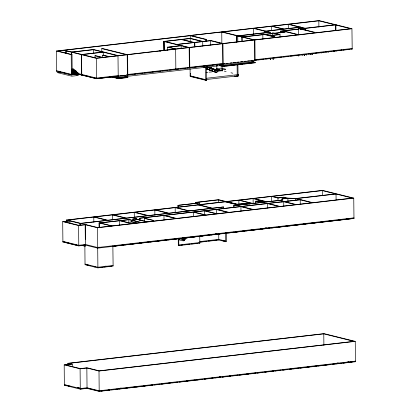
<?xml version="1.0" encoding="UTF-8"?>
<svg xmlns="http://www.w3.org/2000/svg" width="412" height="412" viewBox="0 0 412 412"><rect width="100%" height="100%" fill="white"/><g stroke="black" fill="none" stroke-linecap="round" stroke-linejoin="round"><path stroke-width="0.62" d="M209.801 69.937L209.832 68.248M212.221 69.18L212.242 70.833M214.688 70.081L214.729 71.786M209.075 66.61L208.869 66.533M212.736 68.541L212.463 68.536M215.043 69.443L214.843 69.427M217.665 70.272L217.387 70.107L217.629 70.334M218.88 70.107L218.556 70.066M210.079 67.475L210.208 67.697M218.813 70.205L218.54 70.097L218.793 70.179M216.192 69.324L216.429 69.154L216.115 69.17M210.12 67.64L210.161 67.501M211.222 67.475L211.572 67.419M212.69 68.572L212.798 68.454M213.962 68.304L213.88 68.366M216.094 69.231L216.207 69.175M217.598 70.354L217.34 70.205M216.382 70.308L218.787 70.097M211.238 67.501L211.526 67.506M212.463 68.418L212.747 68.387M215.121 69.386L214.925 69.283M214.693 70.055L214.647 71.765M159.933 50.897L160.191 50.686L159.861 50.918M159.784 50.867L160.52 50.635M281.849 202.158L281.829 200.253L282.72 198.872L287.9 198.275L295.296 198.61L299.684 199.696L139.539 218.231L139.56 220.142M213.771 68.279L213.931 68.232M270.179 59.539C270.797 59.05 270.339 60.863 270.174 58.267M310.195 54.168L310.581 54.152M304.612 55.517L304.617 55.46M312.033 54.611C313.012 54.672 311.029 54.533 312.023 53.349M204.12 67.259L204.131 67.187M217.078 65.688C218.169 65.812 215.857 65.632 217.073 64.411M211.346 67.352L211.305 67.465M202.56 235.963L203.003 235.942L202.611 235.983M159.841 50.717L160.536 50.583L160.057 50.774L160.448 50.851M310.555 54.168L310.246 54.183M207.123 66.883L206.752 66.868L215.043 69.803L216.892 69.587L216.815 65.796M207.391 67.357L207.411 69.103L207.313 67.336M186.986 237.75L187.393 237.75L186.966 237.781M56.701 71.353L56.485 51L319.115 20.6L351.941 28.737L352.193 49.095L96.521 78.707L96.315 58.344L66.523 50.959L62.593 50.29M206.376 41.313L206.355 39.403L205.567 39.495L190.251 35.7L63.891 50.326L71.935 52.01L93.606 49.502L118.275 55.62L126.299 54.688L101.749 48.606L101.785 51.783M163.785 50.341L163.693 41.432L190.478 38.331L203.003 41.437L210.893 40.525L222.871 43.492L253.607 39.938L221.749 32.054L190.138 35.53M222.542 31.961L318.831 20.816L350.643 28.706L253.998 39.892L254.508 40.016L254.734 60.379M101.749 48.606L102.542 48.513L127.596 54.724L127.808 75.082L126.582 74.778M115.787 76.282L118.218 76.199L117.992 55.836L93.323 49.718L71.652 52.226L71.678 54.775M202.761 46.108L202.714 41.653L190.195 38.553L164.197 41.561L164.295 50.465M300.487 27.094L264.895 31.209L264.911 32.481M300.739 27.156L299.946 27.249L288.276 24.354L288.323 28.804M299.962 28.845L304.35 28.335L300.199 27.31L266.193 31.245L270.272 32.254L270.293 34.165M71.214 54.652L72.007 54.559L72.218 74.917L71.405 75.01L71.214 54.652L56.485 51M237.348 35.633L236.56 35.726L236.627 42.086M298.602 28.572L299.395 28.485L314.691 32.275L313.898 32.368L298.602 28.572L298.669 34.938M237.6 35.695L236.812 35.787L236.879 42.148M238.038 35.803L268.979 32.224L253.483 28.382L253.54 34.108M270.272 32.254L237.75 36.019L237.812 41.746M280.562 33.001L280.541 31.091L298.71 28.989M335.641 24.699L304.695 28.279L305.199 28.402L305.22 30.313M298.752 29.17L281.839 31.127L285.171 31.951M300.008 29.025L335.353 24.916L335.414 30.637M102.737 52.056L81.859 54.472L72.188 52.077L71.4 52.164L71.425 54.708M336.697 24.957L335.909 25.05L335.965 30.776M262.825 34.124L263.613 34.031L274.948 36.843L274.16 36.936L262.825 34.124L262.877 39.212M272.528 35.556L272.502 33.006L273.295 32.919L280.031 34.587L280.057 37.131M194.248 42.451L202.21 41.53M262.768 34.562L241.746 36.998L241.793 41.447M264.041 34.417L272.322 33.454M274.238 33.238L284.429 32.054L280.541 31.091M222.799 64.066L222.583 43.708L210.609 40.742L177.031 44.444L193.429 42.544L180.997 39.464M262.789 34.742L242.21 37.126L242.256 41.581M264.7 34.526L272.347 33.64M274.258 33.418L285.089 32.162M167.56 50.331L167.53 47.148L180.631 45.634L163.693 41.432M181.929 45.665L168.822 47.184L175.929 48.946L188.243 47.519L181.136 45.758L181.162 48.302M95.002 57.695L94.981 55.785L95.769 55.697L102.706 57.417M269.886 35.576L278.733 34.551L272.502 33.006M270.39 35.705L280.031 34.587M102.67 57.155L102.65 55.249L103.443 55.157L109.417 56.64M160.098 50.599L160.438 50.563M117.487 55.713L96.604 58.128L82.112 54.533L81.319 54.626L81.504 74.984L82.349 74.886M175.141 49.038L126.695 54.647L127.2 54.77L127.416 75.128M96.315 58.344L351.941 28.737M71.863 69.056L73.686 68.845M71.868 69.54L73.691 69.329M72.121 69.824L74.557 69.54M72.126 70.308L74.562 70.03M71.776 70.663L75.422 70.241M60.894 72.095L57.077 72.538L71.837 76.194L78.424 75.432L72.455 73.954M72.131 70.797L73.346 70.653M71.781 71.147L75.427 70.725M72.033 71.436L76.292 70.941M71.786 71.636L73.001 71.492M72.038 71.92L76.297 71.425M71.688 72.275L76.55 71.709M71.693 72.759L77.162 72.126M71.951 73.042L77.42 72.409M71.698 73.243L72.914 73.104M71.951 73.527L78.033 72.826M72.208 73.815L78.29 73.109M74.999 73.66L76.215 73.521M71.394 74.392L56.65 70.735L56.655 71.353L71.43 75.005M78.295 73.594L72.213 74.299L72.244 74.912M74.093 74.212L77.914 73.769M73.805 74.428L77.631 73.985M118.213 75.581L96.516 78.089L78.172 73.542M223.175 63.433L127.406 74.51L127.432 75.128L126.891 74.999L128.822 74.778M254.729 59.761L352.188 48.477M98.082 78.337L100.616 78.038M101.877 77.899L103.778 77.672M105.039 77.528L107.573 77.24M108.835 77.085L110.735 76.874M111.992 76.72L114.536 76.431M119.722 75.834L121.576 75.617M122.807 75.473L125.279 75.19M130.094 74.634L132.643 74.335M133.905 74.186L135.831 73.969M137.088 73.815L139.658 73.527M140.914 73.372L142.846 73.156M144.102 73.006L146.667 72.713M147.929 72.564L150.493 72.27M151.75 72.121L153.681 71.904M154.938 71.75L157.502 71.461M158.764 71.307L160.69 71.091M161.952 70.941L164.517 70.648M165.773 70.498L167.705 70.277M169.6 70.055L171.526 69.839M172.788 69.685L175.873 69.525L175.867 68.907M176.758 69.231L178.607 69.015M180.446 68.799L182.3 68.588M183.51 68.444L185.992 68.16M187.187 68.016L188.459 67.877M190.751 67.604L192.677 67.388M193.954 67.238L196.509 66.945M197.765 66.795L203.523 66.131M204.779 65.982L207.349 65.688M208.611 65.539L210.537 65.323M211.799 65.168L214.369 64.88M215.625 64.725L217.557 64.509M219.452 64.282L221.383 64.066M223.083 63.85L224.962 63.633M226.219 63.489L228.099 63.268M229.984 63.051L231.863 62.835M233.12 62.691L235.628 62.397M236.885 62.253L238.764 62.037M240.644 61.815L242.529 61.599M244.409 61.383L246.294 61.167M247.545 61.017L249.425 60.801M251.31 60.585L253.189 60.363M254.832 60.167L256.758 59.951M258.01 59.802L260.569 59.513M261.826 59.359L263.752 59.143M265.637 58.921L267.563 58.7M268.815 58.55L270.746 58.334M272.631 58.107L274.557 57.891M276.442 57.67L278.373 57.448M279.624 57.299L281.551 57.083M283.435 56.861L285.367 56.64M286.613 56.49L288.549 56.274M290.429 56.047L292.36 55.831M294.24 55.61L296.177 55.388M297.418 55.239L299.354 55.023M301.234 54.801L303.17 54.58M304.411 54.43L306.348 54.214M308.228 53.987L310.164 53.771M311.405 53.622L313.98 53.328M315.216 53.179L317.158 52.963M318.394 52.813L320.974 52.52M322.21 52.37L324.151 52.154M325.387 52.005L327.967 51.711M329.203 51.562L331.784 51.268M333.014 51.119L334.961 50.903M336.192 50.753L338.777 50.46M340.008 50.31L341.955 50.094M343.819 49.867L345.771 49.651M346.997 49.502L349.582 49.208M118.8 76.158L96.645 78.718L75.587 73.501M115.427 76.436L118.512 77.204L126.535 76.272L126.546 77.111L118.517 78.043L112.97 76.663M219.514 64.184L223.103 65.075L253.838 61.522L253.849 62.356L223.113 65.915L220.719 65.323M112.682 76.884L118.234 78.259L127.838 77.147L127.844 77.544L118.239 78.651L110.838 76.817M219.236 65.24L222.83 66.131L255.146 62.392L255.152 62.789L222.835 66.528L219.838 65.786M224.998 66.095L223.119 66.311L223.103 65.075M226.255 65.946L231.899 65.297M233.156 65.148L235.664 64.859M236.915 64.715L239.429 64.421M240.68 64.277L242.565 64.061M243.816 63.917L246.325 63.623M247.581 63.479L250.089 63.191M251.346 63.041L253.854 62.753M119.14 78.362L125.315 77.652M216.336 68.68L221.234 68.114M213.859 69.638L214.657 69.546M216.861 70.437L225.426 69.443M206.057 72.553L207.947 72.332M209.208 72.188L211.732 71.894M212.994 71.75L214.884 71.528M216.774 71.312L218.669 71.091M222.449 70.653L219.22 71.034L214.389 69.834M190.138 75.813L205.706 79.67M192.342 76.441L191.075 76.591L192.358 76.447M206.525 79.578L206.556 80.191L205.712 80.288L190.148 76.431L190.092 68.794M195.489 203.652L195.479 202.38L218.664 199.691L226.116 201.54M225.328 201.633L218.381 199.908L196.771 202.41L199.382 203.059L199.403 204.965M177.922 207.267L177.902 205.361L198.084 203.023L195.479 202.38M177.902 205.361L199.382 203.059M66.311 221.311L66.296 220.039L322.56 190.38L353.753 198.11L353.97 218.468L97.695 248.137M353.753 198.11L97.495 227.774L84.645 224.586L85.433 224.499L97.778 227.558L352.461 198.079L322.277 190.596L199.094 204.852L212.19 208.096M62.907 241.957L62.691 221.605L69.463 220.817M271.678 201.55L271.626 196.462L277.961 198.033L283.368 197.41L286.721 198.239M255.708 203.116L255.687 201.21L261.069 200.587L261.574 200.711L261.584 201.983M261.574 200.711L256.985 201.241L259.57 201.885L264.185 201.35M237.461 204.223L249.337 202.848M237.966 204.347L249.842 202.972L249.857 204.244M233.645 207.555L233.625 205.645L280.943 200.17L281.834 198.79L287.777 198.105L295.909 198.476L335.523 193.887M66.296 220.039L80.417 223.541L223.567 206.973L223.587 208.879M233.625 205.645L281.829 200.253M296.413 198.599L336.027 194.016L336.089 199.738M99.06 227.378L99.014 222.923L129.857 219.539L99.519 223.052L99.58 227.506M132.752 219.019L136.645 218.751L132.752 219.019L132.772 220.93M85.686 224.561L78.872 225.328L63.989 221.635L69.968 220.945L69.994 223.489M85.938 224.622L85.15 224.715L85.305 239.346M139.539 218.231L300.997 199.738M62.691 221.605L78.584 225.544L85.341 224.761L85.572 245.125L78.79 245.907L62.861 241.957M144.447 221.656L144.416 218.478L145.204 218.386L153.614 220.472L153.625 221.744M130.913 223.68L130.892 221.769L131.685 221.677L137.042 223.005M153.614 220.472L144.416 218.478M85.567 244.507L78.785 245.289L62.856 241.339M79.681 245.614L82.065 245.336M83.25 245.197L85.047 244.991M79.552 245.722L85.639 245.016M97.984 247.298L99.271 247.143M215.419 233.697L216.707 233.553M265.22 227.939L266.497 227.79M117.786 245.619L120.335 245.32L117.781 245.624M130.547 244.141L128.632 244.362L130.542 244.146M141.393 242.884L139.483 243.106L141.646 242.859M148.418 242.071L146.502 242.292L148.418 242.076M152.244 241.628L150.328 241.849L152.244 241.633M155.437 241.257L153.522 241.478L156.076 241.19M163.095 240.371L161.18 240.593L163.095 240.376M178.411 238.6L180.322 238.378M185.431 237.786L187.98 237.492L185.436 237.791M191.173 237.121L189.257 237.343L191.183 237.127M200.108 236.086L202.024 235.865L200.119 236.091M212.87 234.608L210.954 234.83L212.886 234.613M216.063 234.243L214.147 234.464L216.079 234.248M223.083 233.429L221.167 233.65L223.098 233.434M230.741 232.543L228.186 232.837L230.756 232.548M237.76 231.729L235.206 232.023L237.781 231.735M244.78 230.916L242.225 231.214L244.8 230.921M246.057 230.772L247.972 230.55M251.799 230.107L249.883 230.329L251.82 230.107M253.076 229.958L255.631 229.659L253.097 229.963M258.818 229.293L256.903 229.515L258.844 229.293M260.734 229.072L262.65 228.851L260.76 229.072M267.754 228.258L269.669 228.037L267.779 228.263M273.496 227.594L271.58 227.815L273.522 227.594M274.773 227.445L276.689 227.223L274.799 227.45M278.605 227.002L280.515 226.78L277.992 227.079M281.793 226.631L283.708 226.409M285.624 226.188L287.535 225.967L285.011 226.265M288.812 225.822L290.728 225.601M295.831 225.009L298.386 224.715M305.405 223.901L302.851 224.195L305.436 223.901M306.683 223.752L308.598 223.531L306.713 223.752M310.509 223.309L312.425 223.088M313.702 222.938L315.618 222.717L313.738 222.944M319.444 222.274L317.528 222.495L319.48 222.279M320.721 222.13L323.276 221.831L320.757 222.13M326.464 221.46L324.548 221.682L326.505 221.465M328.379 221.239L330.295 221.017L328.416 221.244M333.483 220.652L331.572 220.873L333.524 220.652M335.399 220.43L337.315 220.209L335.44 220.43M340.503 219.838L338.592 220.06L340.544 219.838M342.418 219.617L344.334 219.395M348.161 218.952L345.611 219.246L348.207 218.952M349.438 218.803L351.354 218.581M178.417 238.605L181.048 238.352M246.077 230.772L248.632 230.478M281.823 226.636L283.734 226.415M288.843 225.822L290.759 225.601M295.862 225.009L298.417 224.715M310.545 223.309L312.461 223.088M342.46 219.617L344.375 219.395M349.479 218.803L351.395 218.581M112.481 246.33L170.614 239.599M171.897 239.449L177.644 238.785M178.921 238.641L220.446 233.831M221.723 233.686L227.47 233.017M228.748 232.873L270.272 228.063M271.549 227.918L277.302 227.249M278.579 227.105L327.128 221.486M328.405 221.337L353.321 218.453M182.578 237.899L184.411 238.352L187.11 238.043M185.761 238.198L185.776 239.357L183.077 239.671L178.798 238.61L178.813 239.769L179.709 239.666M178.813 239.769L183.088 240.829L184.437 240.675L184.411 238.352M199.727 241.597L218.793 239.393L225.74 241.113L225.719 241.731L226.564 241.633L226.446 232.734M200.881 241.89L203.42 241.602M204.646 241.458L206.551 241.241M208.415 241.02L210.311 240.804M211.557 240.654L214.07 240.371M215.327 240.227L217.212 240M199.732 242.215L218.803 240.005L225.745 241.731L225.652 232.821M179.586 245.31L178.324 245.459L178.314 244.841M180.827 245.161L182.737 244.944M184.602 244.723L186.523 244.507M187.754 244.357L189.675 244.141M191.534 243.919L193.46 243.703M195.314 243.487L197.245 243.265M85.032 264.071L97.907 267.254L113.109 265.498M104.962 266.245L106.214 266.106M100.049 267.44L102.516 267.156M103.742 267.007L105.606 266.796M107.429 266.579L109.309 266.368M110.504 266.224L111.776 266.08M97.706 248.132L84.857 244.944L85.037 264.689L97.912 267.872L113.115 266.116L112.857 245.758M67.81 364.574L67.8 363.302L324.059 333.638L355.257 341.373L355.468 361.731M72.244 364.115L65.487 364.898L80.371 368.591L87.128 367.808L99.277 370.821L353.959 341.342L323.775 333.859L69.092 363.338L72.244 364.115L72.27 366.659M64.354 384.602L80.294 388.547L87.05 387.764L99.199 390.777L355.505 361.113L355.515 361.731L99.194 391.4L87.045 388.387L80.288 389.17L64.36 385.22L64.19 364.862L70.946 364.084L67.8 363.302M64.19 364.862L80.088 368.807L86.844 368.024L98.993 371.037L355.257 341.373M64.36 385.22L65.59 385.076M80.587 388.943L82.436 388.727M83.657 388.588L86.123 388.3M119.913 388.197L121.19 388.042M169.692 382.429L170.975 382.284M219.488 376.671L220.76 376.522M336.934 363.075L338.211 362.926M347.743 361.818L349.062 361.669M107.795 390.21L109.71 389.989L107.79 390.216M122.472 388.511L124.388 388.289L122.472 388.516M134.6 387.105L132.685 387.326L138.427 386.667M135.878 386.961L138.427 386.662M146.724 385.704L149.278 385.405L146.724 385.709M159.49 384.226L157.575 384.447L160.129 384.159M167.148 383.34L165.233 383.562L167.154 383.345M168.42 383.191L170.336 382.969L168.426 383.196M174.168 382.527L172.252 382.748L174.173 382.532M177.356 382.156L175.445 382.377L177.366 382.161M189.484 380.755L192.033 380.456L189.489 380.76M196.503 379.941L199.053 379.648L196.514 379.946M204.161 379.055L206.077 378.834L204.172 379.061M207.349 378.685L209.904 378.391L207.365 378.69M211.181 378.242L213.097 378.02L211.196 378.247M227.136 376.398L225.22 376.619L227.79 376.326M229.051 376.171L230.962 375.95L229.067 376.177M232.878 375.729L234.794 375.507M241.813 374.699L239.259 374.992L241.834 374.699M246.278 374.178L248.833 373.885M250.11 373.736L252.026 373.514M255.852 373.071L253.936 373.293L255.873 373.076M257.129 372.922L259.684 372.628L257.15 372.927M262.871 372.257L260.956 372.479L262.897 372.263M264.787 372.036L266.703 371.815L264.813 372.041M267.975 371.67L269.891 371.449M271.807 371.227L273.723 371.001L271.832 371.227M277.549 370.558L275 370.857L277.575 370.563M278.826 370.414L280.742 370.192L278.852 370.414M284.568 369.749L282.653 369.971L284.599 369.749M285.846 369.6L287.761 369.379M289.677 369.157L291.588 368.936L289.703 369.157M292.865 368.786L294.781 368.565M299.885 367.973L302.439 367.679M306.904 367.164L309.458 366.865M316.478 366.057L313.923 366.35L316.514 366.057M317.755 365.908L319.671 365.686L317.791 365.908M321.581 365.465L323.497 365.243M324.774 365.094L327.329 364.8L324.811 365.094M328.601 364.651L330.517 364.429M332.433 364.208L334.348 363.987L332.469 364.208M337.536 363.616L335.626 363.837L337.577 363.616M339.452 363.394L341.368 363.173L339.493 363.394M343.284 362.951L345.194 362.73M346.471 362.581L348.387 362.359L346.513 362.586M350.303 362.138L352.214 361.916M232.26 375.811L234.809 375.512M246.299 374.184L248.853 373.89M250.13 373.741L252.685 373.442M268.001 371.67L269.917 371.449M285.877 369.605L287.792 369.379M292.896 368.792L294.812 368.57M299.915 367.978L302.47 367.684M306.94 367.164L309.494 366.871M321.618 365.465L323.533 365.243M328.642 364.651L330.558 364.429M342.686 363.029L345.235 362.73M349.706 362.215L352.26 361.921M334.266 51.042L333.998 51.031L334.256 50.98M343.515 50.63L343.454 50.635M304.586 54.863L304.545 54.806M296.877 55.692L296.923 55.749M298.788 56.197L298.746 56.14M336.074 51.428L336.022 51.495M328.565 52.293L328.637 52.355M321.195 53.153L321.144 53.215M326.778 51.845L326.726 51.912M260.564 229.242L260.848 229.288L260.477 229.288M306.353 55.316L306.363 55.254M216.784 70.153L214.374 69.556M216.789 70.426L216.774 70.153L219.483 69.829L216.485 69.082L219.493 69.834M312.126 54.636L312.116 53.369M160.134 50.908L160.541 50.887M289.07 24.262L305.642 28.371L305.663 30.282M272.409 26.188L283.811 29.015M283.023 29.108L271.621 26.28L271.668 30.735M350.947 48.796L352.193 49.095M254.271 28.289L265.941 31.183L265.148 31.276L265.163 32.548M222.032 31.837L254.899 39.969L255.116 60.327M190.535 35.484L206.355 39.403M181.79 39.372L194.752 42.575L194.799 47.03L194.727 42.58M250.723 60.744L253.838 61.522M253.895 62.083L255.146 62.392M253.277 62.325L255.152 62.789M167.53 47.148L175.646 49.162L175.847 69.525M222.66 63.917L223.18 64.045L222.949 43.687L222.444 43.564L188.639 47.473L189.144 47.601L189.376 67.959L188.835 67.825M219.205 64.396L222.82 65.292L126.808 76.405L123.131 75.494M221.321 68.109L225.498 69.144L225.503 69.417M207.669 67.012L209.466 67.455M224.277 71.111L226.111 71.564M230.988 72.77L232.816 73.223M218.324 69.829L221.919 70.72M208.014 67.362L209.064 67.692L207.087 67.182L217.371 70.988L216.851 70.859M209.507 67.759L211.907 68.351M209.924 68.124L211.505 68.588L209.528 68.078M211.948 68.65L213.746 69.098M209.528 68.176L210.048 68.207M212.36 69.02C217.145 70.133 209.888 68.68 212.484 69.103M214.405 69.963L214.925 70.091M216.851 70.761L217.371 70.895M236.004 75.813L237.235 76.107L237.214 76.725L238.059 76.627L237.904 64.545M215.893 72.342L207.107 69.025L216.903 72.651M206.139 68.768L207.638 69.257M234.207 75.983L237.24 76.725L237.116 64.638M209.553 70.019L210.069 70.148M214.951 71.843L214.425 71.709L214.946 71.935M191.585 76.488L195.35 77.415M196.565 77.724L200.33 78.646M201.55 78.96L206.556 80.191M102.65 55.249L108.624 56.727M94.981 55.785L101.919 57.505M62.99 50.243L63.494 50.372L57.783 51.031L72.007 54.559M122.838 75.355L126.535 76.272M126 76.689L127.838 77.147M126.618 77.235L127.844 77.544M112.358 76.905L114.206 77.368M115.442 77.672L117.909 78.285M76.632 73.48L79.063 74.072M85.341 75.638L88.982 76.534M93.797 77.734L95.62 78.177M75.782 73.568L96.532 78.702M58.617 71.544L60.513 72.002M63.561 72.77L65.451 73.228M68.51 73.995L70.395 74.454M295.909 198.476L312.821 202.668M312.028 202.756L300.209 199.825L300.255 204.28M287.509 198.146L283.657 197.188L278.244 197.817L272.414 196.37M352.724 218.159L354.011 218.468L354.006 217.855L97.69 247.519L85.464 244.481M284.512 201.643L296.336 204.573M295.543 204.666L283.724 201.736L283.77 206.191M253.385 198.383L267.048 201.772M266.26 201.865L253.102 198.599L253.153 203.693M268.305 203.518L280.124 206.448M279.336 206.541L267.512 203.61L267.558 208.065M255.687 201.21L259.287 202.101L264.695 201.473L264.705 202.745M239.65 200.16L252.741 203.404M251.953 203.497L238.857 200.247L238.898 204.069M226.451 201.504L240.114 204.888M226.054 201.55L226.559 201.674M226.162 201.72L239.321 204.98M226.034 201.736L239.13 204.98M224.736 201.7L238.337 205.073M241.715 206.597L253.535 209.528M252.747 209.62L240.922 206.69L240.969 211.14M223.567 206.973L79.913 223.417L79.933 225.323M198.198 204.774L198.702 204.898L67.594 220.075L80.958 223.386L80.165 223.479L80.185 225.385M217.145 209.44L228.969 212.371M197.801 204.821L211.402 208.189M228.176 212.463L216.357 209.533L216.398 213.349M205.253 210.815L217.078 213.751M216.285 213.838L204.465 210.908L204.507 214.724M175.95 207.53L189.062 210.779M194.217 212.092L206.041 215.028M188.274 210.872L175.162 207.622L175.213 212.71M205.248 215.115L193.429 212.185L193.475 216.64M155.623 209.883L168.735 213.133M167.947 213.225L154.835 209.976L154.886 215.064M164.764 215.502L176.588 218.437M175.795 218.525L163.976 215.594L164.022 220.049M135.038 212.268L148.15 215.517M147.362 215.61L134.25 212.36L134.302 217.448M135.682 218.87L147.501 221.8M146.713 221.893L134.889 218.963L134.909 220.868M113.125 214.801L126.237 218.056M125.444 218.144L112.332 214.894L112.388 219.982M129.61 219.575L141.434 222.506M140.641 222.593L128.822 219.663L128.853 222.846M130.892 221.769L136.254 223.098M120.392 220.641L132.211 223.572M131.423 223.665L119.598 220.734L119.645 225.184M94.575 216.949L107.686 220.199M198.759 242.895L199.846 243.157L199.835 242.539L178.818 244.965L178.844 245.588L199.846 243.157L199.727 236.158M106.899 220.291L93.787 217.042L93.838 222.13M180.147 238.455L184.427 239.516M183.216 240.371L184.437 240.675M100.327 222.964L112.146 225.894M99.014 222.923L111.358 225.987M81.355 245.346L85.377 246.34L85.361 245.109M64.2 241.993L66.718 242.606M67.923 242.915L71.667 243.837M72.883 244.146L76.617 245.063M63.551 241.978L78.326 245.64M86.494 264.741L90.192 265.658L86.469 264.746M95.126 266.883L93.277 266.425L95.11 266.888M87.787 388.274L95.249 390.113M96.413 390.411L98.895 391.019M68.217 385.869L70.076 386.332M68.181 385.869L70.04 386.332M160.134 50.831L160.495 50.934M212.432 69.113L214.688 69.937M214.868 70.004L217.124 70.833M206.52 66.914L207.617 67.413M207.53 67.316L209.811 68.15M209.991 68.217L212.247 69.041M206.149 66.873L217.371 70.988M206.139 68.67L216.903 72.558M217.078 70.915L217.139 72.074M217.49 70.133L217.237 70.277M322.277 190.596L322.328 195.685M323.775 333.859L323.894 345.308M318.831 20.816L318.898 27.177M304.504 54.436L304.514 55.517M304.411 54.41L304.422 55.496M300.199 27.31L300.219 29.216M295.296 198.61L295.316 200.52M287.9 198.275L287.937 201.453M283.368 197.41L283.384 198.682M282.72 198.872L282.756 202.055M277.961 198.033L277.987 200.577M270.323 58.252L270.334 59.513M234.134 205.773L234.15 207.679M222.83 66.131L222.835 66.528M221.749 32.054L221.867 43.502M222.104 65.992L222.156 71.08M217.217 64.396L217.232 65.663M218.381 199.908L218.406 202.457M218.736 233.645L218.793 240.016M210.609 40.742L210.656 45.057M206.391 66.837L206.53 80.196M205.567 39.495L205.583 41.406M205.598 66.924L205.712 80.288M204.064 65.92L204.079 67.182M203.919 65.935L203.935 67.202M190.251 35.7L190.277 38.244M190.195 38.553L190.226 41.73M190.535 73.285L190.55 74.557M190.545 75.844L190.55 76.462M189.788 67.295L189.798 67.913L189.541 47.555L164.79 41.416L163.997 41.509L164.094 50.413M183.077 239.671L183.088 240.829M178.406 205.485L178.427 207.396M178.751 238.584L178.829 245.583L178.303 245.454L178.247 238.46M140.044 218.36L140.065 220.266M133.256 219.143L133.272 220.415M118.512 77.204L118.517 78.043M118.234 78.259L118.239 78.651M103.278 55.363L103.242 52.18L81.571 54.688L81.777 75.051M97.495 227.774L97.901 267.877M98.993 371.037L99.194 391.4M93.323 49.718L93.364 53.539M86.844 368.024L87.045 388.387M80.417 223.541L80.438 225.452M78.584 225.544L78.79 245.907M80.088 368.807L80.288 389.17M66.523 50.959L66.553 53.503M65.678 51.057L65.704 53.601M219.905 65.343L220.296 65.379L219.926 65.338M273.007 59.199L273.398 59.23L273.007 59.199M302.588 55.038L302.969 55.038L302.588 55.038M257.624 229.587L258.005 229.618L257.644 229.582M193.949 236.952L194.376 236.941L193.975 236.941M195.587 236.761L196.019 236.751L195.587 236.761M319.583 52.721L319.13 52.736L319.568 52.731M341.414 50.156L341.867 50.146L341.445 50.146M285.464 31.41L284.677 31.503L296.532 34.443L297.32 34.351L285.464 31.41M238.306 74.587L206.778 78.234L206.793 79.47L238.316 75.818L238.306 74.587M116.508 245.763L114.593 245.985L116.503 245.773M123.528 244.949L121.612 245.171L123.523 244.96M127.354 244.507L124.805 244.805L127.354 244.517M134.374 243.698L132.463 243.919L134.374 243.703M138.205 243.255L135.651 243.549L138.205 243.26M145.225 242.441L143.309 242.663L145.225 242.447M159.264 240.814L157.348 241.035L159.269 240.819M166.283 240L164.367 240.227L166.288 240.011M170.115 239.557L168.199 239.779L170.12 239.568M173.303 239.192L171.392 239.413L173.308 239.197M177.134 238.749L174.58 239.042L177.139 238.754M184.154 237.935L182.238 238.157L184.164 237.94M195 236.679L192.45 236.972L195.015 236.684M198.193 236.308L196.277 236.529L198.203 236.313M205.851 235.422L203.296 235.721L205.866 235.427M209.044 235.056L207.128 235.278L209.054 235.056M219.89 233.8L217.974 234.021L219.905 233.805M226.909 232.986L224.998 233.207L226.93 232.991M233.928 232.172L232.018 232.394L233.949 232.177M240.948 231.359L239.037 231.58L240.969 231.364M265.838 228.48L263.922 228.701L265.864 228.485M294.554 225.158L292.005 225.452L294.585 225.158M301.579 224.344L299.663 224.566L301.61 224.344M102.691 390.797L100.775 391.019L102.681 390.808M106.523 390.355L104.607 390.576L106.512 390.365M113.542 389.546L111.626 389.767L113.532 389.551M117.369 389.098L115.453 389.325L117.363 389.108M120.561 388.732L118.646 388.954L120.556 388.737M127.581 387.919L125.665 388.14L127.576 387.924M131.407 387.476L128.858 387.769L131.407 387.481M142.258 386.219L139.704 386.513L142.258 386.224M145.446 385.848L143.536 386.07L145.446 385.859M152.471 385.04L150.555 385.261L152.471 385.045M156.297 384.597L154.382 384.818L156.297 384.602M163.317 383.783L161.401 384.005L163.322 383.788M181.187 381.713L179.272 381.934L181.192 381.718M185.014 381.27L182.465 381.569L185.024 381.275M188.207 380.899L186.291 381.121L188.217 380.904M195.226 380.091L193.31 380.312L195.237 380.096M202.246 379.277L200.33 379.498L202.256 379.282M216.923 377.577L215.007 377.799L216.939 377.583M220.116 377.207L218.2 377.428L220.132 377.212M223.943 376.764L222.027 376.985L223.958 376.769M237.982 375.141L236.071 375.363L238.002 375.141M245.001 374.328L243.09 374.549L245.022 374.333M298.607 368.122L296.697 368.343L298.643 368.127M305.627 367.308L303.716 367.53L305.663 367.313M312.651 366.5L310.736 366.721L312.682 366.5M212.515 70.946L211.984 70.818L212.504 70.946M225.318 241.324L223.453 240.865L225.297 241.329M79.969 388.166L77.492 387.553L79.959 388.176"/></g></svg>
